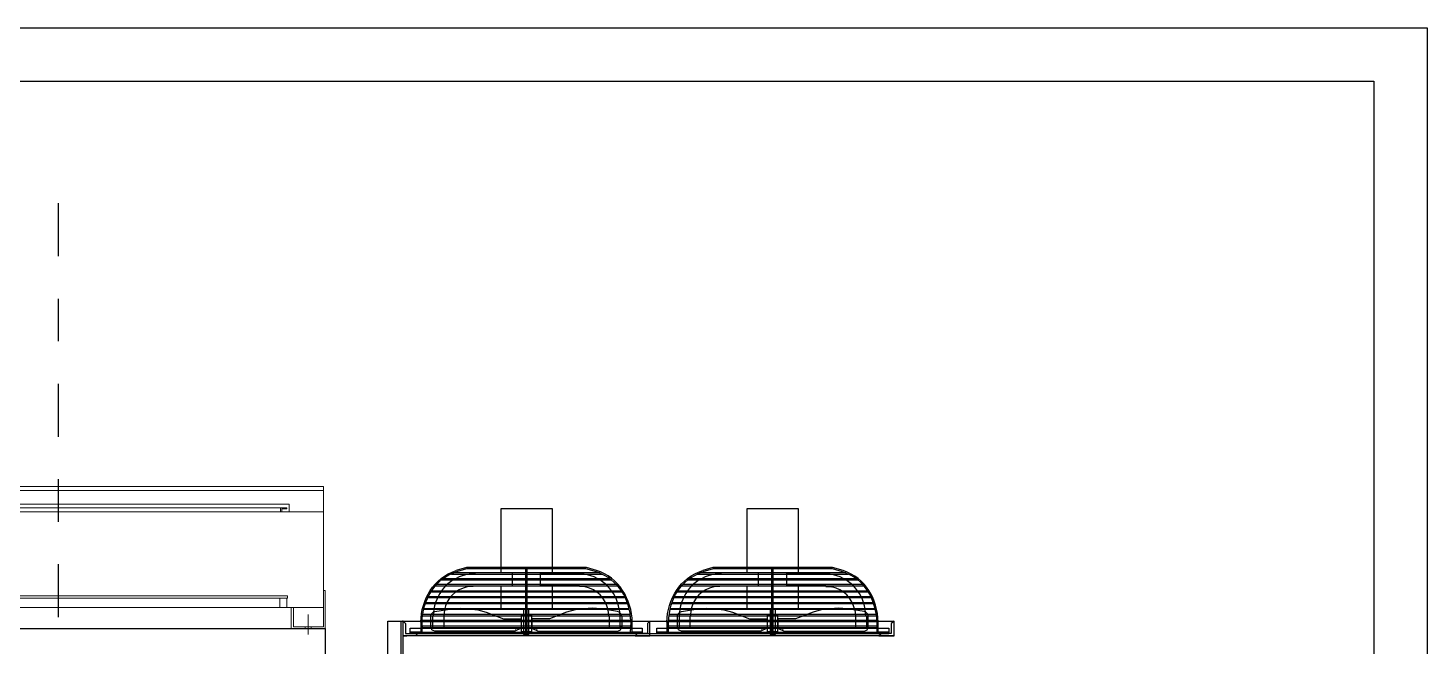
# Model space of a CAD drawing. Header units: metres. Extents: x 531759 to 532310, y 2674774 to 2675087.
# Drawn here: x 532122.209 to 532125.505, y 2674979.293 to 2674980.748 of the extents above; entities that cross this region are included whole.
import ezdxf

# ---------------------------------------------------------------- set-up
doc = ezdxf.new("R2010")
doc.units = ezdxf.units.M
doc.header["$MEASUREMENT"] = 0
doc.linetypes.add('CENTER', pattern=[2, 1.25, -0.25, 0.25, -0.25])
doc.layers.add('IDT', color=7, linetype='Continuous')

# ---------------------------------------------------------------- blocks, each defined once
blk = doc.blocks.new('IDT')
at = {"layer": 'IDT', "color": 0}
for p, q in [((12.6025, 7.0104), (12.6025, 16.8104)), ((12.7275, 7.1354), (12.7275, 16.6854)), ((19.4275, 7.1354), (12.7275, 7.1354)), ((19.5525, 7.0104), (12.6025, 7.0104))]:
    blk.add_line(p, q, dxfattribs=at)
at = {"layer": 'IDT', "color": 8, "linetype": 'CENTER', "ltscale": 0.1}
blk.add_line((15.8275, 7.4232), (15.8275, 16.5476), dxfattribs=at)
at = {"layer": 'IDT', "color": 0, "lineweight": 25}
for p, q in [((15.0142, 8.5717), (15.0142, 8.4072)), ((15.0198, 8.4072), (15.0198, 8.5676)), ((15.0502, 8.5372), (15.0502, 8.4072)), ((15.1982, 8.4251), (15.1982, 8.4901)), ((13.8579, 8.4417), (15.0142, 8.4417)), ((13.8939, 8.4417), (13.8579, 8.4417)), ((13.8579, 8.4417), (13.8579, 8.4072)), ((13.887, 8.4362), (13.8939, 8.4417)), ((14.1498, 8.439), (14.1373, 8.439)), ((14.1373, 8.439), (14.1373, 8.3795)), ((14.1498, 8.3795), (14.1498, 8.439)), ((14.4679, 8.4417), (14.4333, 8.4417)), ((14.4333, 8.4417), (14.4333, 8.4072)), ((14.4624, 8.4362), (14.4679, 8.4417)), ((14.7307, 8.439), (14.7182, 8.439)), ((14.7182, 8.439), (14.7182, 8.3795)), ((14.7307, 8.3795), (14.7307, 8.439)), ((14.9797, 8.4417), (15.0142, 8.4417)), ((14.9852, 8.4362), (14.9797, 8.4417)), ((15.0142, 8.4417), (15.0059, 8.4417)), ((15.0142, 8.4417), (15.0142, 8.4072)), ((13.8579, 8.4072), (13.8648, 8.4127)), ((15.0502, 8.4072), (13.8579, 8.4072)), ((13.8648, 8.4127), (13.8648, 8.4362)), ((13.8648, 8.4362), (13.887, 8.4362)), ((14.4167, 8.4362), (13.8704, 8.4362)), ((13.8704, 8.4362), (13.8704, 8.4334)), ((13.8704, 8.4334), (13.8704, 8.4362)), ((13.8704, 8.4362), (13.898, 8.4362)), ((13.8704, 8.4362), (14.4167, 8.4362)), ((13.8704, 8.4237), (13.8704, 8.4362)), ((13.8704, 8.4334), (13.8953, 8.4334)), ((14.4167, 8.4334), (13.8704, 8.4334)), ((14.4167, 8.4237), (13.8704, 8.4237)), ((14.9852, 8.4362), (13.887, 8.4362)), ((13.8953, 8.4334), (13.8953, 8.4099)), ((13.898, 8.4334), (13.898, 8.4099)), ((14.3904, 8.4224), (13.898, 8.4224)), ((13.898, 8.4224), (13.898, 8.4196)), ((13.898, 8.4196), (14.3904, 8.4196)), ((14.3904, 8.4085), (13.898, 8.4085)), ((13.898, 8.4085), (13.898, 8.4058)), ((13.898, 8.4058), (14.3904, 8.4058)), ((13.9202, 8.4251), (13.9188, 8.421)), ((13.9188, 8.421), (13.9188, 8.3961)), ((13.9216, 8.4279), (13.9202, 8.4251)), ((13.9243, 8.4293), (13.9216, 8.4279)), ((13.9229, 8.3947), (13.9229, 8.4237)), ((13.9285, 8.4307), (13.9243, 8.4293)), ((14.1166, 8.4307), (13.9285, 8.4307)), ((13.9492, 8.3947), (13.9492, 8.4237)), ((14.1318, 8.4237), (14.1166, 8.4307)), ((14.1193, 8.4279), (14.1207, 8.4279)), ((14.1567, 8.432), (14.1318, 8.432)), ((14.1318, 8.432), (14.1318, 8.3933)), ((14.1318, 8.4016), (14.1318, 8.4237)), ((14.1429, 8.4334), (14.1429, 8.2813)), ((14.1456, 8.4334), (14.1456, 8.2813)), ((14.1567, 8.3933), (14.1567, 8.432)), ((14.1567, 8.4237), (14.1719, 8.4307)), ((14.1567, 8.4016), (14.1567, 8.4237)), ((14.1691, 8.4279), (14.1705, 8.4279)), ((14.1719, 8.4307), (14.3586, 8.4307)), ((14.3393, 8.3947), (14.3393, 8.4237)), ((14.3586, 8.4307), (14.3628, 8.4293)), ((14.3628, 8.4293), (14.3655, 8.4279)), ((14.3642, 8.3947), (14.3642, 8.4237)), ((14.3655, 8.4279), (14.3669, 8.4251)), ((14.3669, 8.4251), (14.3683, 8.421)), ((14.3683, 8.421), (14.3683, 8.3961)), ((14.3891, 8.4362), (14.4167, 8.4362)), ((14.3891, 8.4334), (14.3891, 8.4099)), ((14.3904, 8.4196), (14.3904, 8.4224)), ((14.3904, 8.4058), (14.3904, 8.4085)), ((14.3932, 8.4099), (14.3932, 8.4334)), ((14.3932, 8.4334), (14.4167, 8.4334)), ((14.4167, 8.4334), (14.4167, 8.4362)), ((14.4167, 8.4362), (14.4167, 8.4334)), ((14.4167, 8.4362), (14.4167, 8.4237)), ((14.4333, 8.4072), (14.4389, 8.4127)), ((14.4389, 8.4127), (14.4389, 8.4362)), ((14.4389, 8.4362), (14.4624, 8.4362)), ((14.4513, 8.4362), (14.9976, 8.4362)), ((14.4513, 8.4237), (14.4513, 8.4362)), ((14.9976, 8.4362), (14.4513, 8.4362)), ((14.4513, 8.4362), (14.4513, 8.4334)), ((14.4513, 8.4334), (14.4513, 8.4362)), ((14.4513, 8.4362), (14.479, 8.4362)), ((14.4513, 8.4334), (14.4748, 8.4334)), ((14.9976, 8.4334), (14.4513, 8.4334)), ((14.9976, 8.4237), (14.4513, 8.4237)), ((14.4748, 8.4334), (14.4748, 8.4099)), ((14.479, 8.4334), (14.4776, 8.4099)), ((14.97, 8.4224), (14.4776, 8.4224)), ((14.4776, 8.4224), (14.4776, 8.4196)), ((14.4776, 8.4196), (14.97, 8.4196)), ((14.97, 8.4085), (14.4776, 8.4085)), ((14.4776, 8.4085), (14.4776, 8.4058)), ((14.4776, 8.4058), (14.97, 8.4058)), ((14.4983, 8.421), (14.4983, 8.3961)), ((14.5011, 8.4251), (14.4997, 8.421)), ((14.5025, 8.4279), (14.5011, 8.4251)), ((14.5052, 8.4293), (14.5025, 8.4279)), ((14.5039, 8.3947), (14.5039, 8.4237)), ((14.5094, 8.4307), (14.5052, 8.4293)), ((14.6961, 8.4307), (14.5094, 8.4307)), ((14.5288, 8.3947), (14.5288, 8.4237)), ((14.7113, 8.4237), (14.6961, 8.4307)), ((14.6989, 8.4279), (14.7003, 8.4279)), ((14.7362, 8.432), (14.7113, 8.432)), ((14.7113, 8.432), (14.7113, 8.3933)), ((14.7113, 8.4016), (14.7113, 8.4237)), ((14.7224, 8.4334), (14.7224, 8.2813)), ((14.7252, 8.4334), (14.7252, 8.2813)), ((14.7362, 8.3933), (14.7362, 8.432)), ((14.7362, 8.4237), (14.7514, 8.4307)), ((14.7362, 8.4016), (14.7362, 8.4237)), ((14.7487, 8.4279), (14.7501, 8.4279)), ((14.7514, 8.4307), (14.9396, 8.4307)), ((14.9188, 8.3947), (14.9188, 8.4237)), ((14.9396, 8.4307), (14.9437, 8.4293)), ((14.9437, 8.4293), (14.9465, 8.4279)), ((14.9451, 8.3947), (14.9451, 8.4237)), ((14.9465, 8.4279), (14.9478, 8.4251)), ((14.9478, 8.4251), (14.9492, 8.421)), ((14.9492, 8.421), (14.9492, 8.3961)), ((14.97, 8.4362), (14.9976, 8.4362)), ((14.97, 8.4334), (14.97, 8.4099)), ((14.97, 8.4196), (14.97, 8.4224)), ((14.97, 8.4058), (14.97, 8.4085)), ((14.9727, 8.4099), (14.9727, 8.4334)), ((14.9727, 8.4334), (14.9976, 8.4334)), ((15.0087, 8.4362), (14.9852, 8.4362)), ((14.9976, 8.4362), (14.9976, 8.4237)), ((14.9976, 8.4334), (14.9976, 8.4362)), ((14.9976, 8.4362), (14.9976, 8.4334)), ((15.0087, 8.4127), (15.0087, 8.4362)), ((15.0142, 8.4072), (15.0087, 8.4127)), ((15.0142, 8.4072), (15.0156, 8.4072)), ((16.4582, 8.4251), (15.1982, 8.4251)), ((14.3877, 8.3947), (13.8994, 8.3947)), ((13.8994, 8.3919), (14.3877, 8.3919)), ((14.3863, 8.3795), (13.9022, 8.3795)), ((13.9022, 8.3781), (14.3849, 8.3781)), ((13.9188, 8.3961), (13.9188, 8.3919)), ((13.9188, 8.3919), (13.9243, 8.3864)), ((13.9243, 8.3947), (13.9257, 8.3795)), ((13.9243, 8.3864), (13.9285, 8.385)), ((13.9285, 8.385), (13.9686, 8.3781)), ((13.9506, 8.3809), (13.9492, 8.3947)), ((13.9686, 8.3781), (13.9879, 8.3767)), ((13.9879, 8.3767), (14.0087, 8.3781)), ((14.0087, 8.3781), (14.0294, 8.3809)), ((14.0294, 8.3809), (14.0488, 8.3864)), ((14.0488, 8.3864), (14.0903, 8.4016)), ((14.2051, 8.3795), (14.0834, 8.3795)), ((14.0834, 8.3795), (14.0834, 8.3242)), ((14.0903, 8.4016), (14.1318, 8.4016)), ((14.1318, 8.3933), (14.1567, 8.3933)), ((14.1373, 8.3795), (14.1498, 8.3795)), ((14.1982, 8.4016), (14.1567, 8.4016)), ((14.2383, 8.3864), (14.1982, 8.4016)), ((14.2051, 8.3242), (14.2051, 8.3795)), ((14.259, 8.3809), (14.2383, 8.3864)), ((14.2784, 8.3781), (14.259, 8.3809)), ((14.2992, 8.3767), (14.2784, 8.3781)), ((14.3199, 8.3781), (14.2992, 8.3767)), ((14.3586, 8.385), (14.3199, 8.3781)), ((14.3365, 8.3809), (14.3379, 8.3947)), ((14.3628, 8.3864), (14.3586, 8.385)), ((14.3628, 8.3795), (14.3642, 8.3947)), ((14.3683, 8.3919), (14.3628, 8.3864)), ((14.3683, 8.3961), (14.3683, 8.3919)), ((14.9686, 8.3947), (14.479, 8.3947)), ((14.4803, 8.3919), (14.9686, 8.3919)), ((14.9658, 8.3795), (14.4817, 8.3795)), ((14.4831, 8.3781), (14.9658, 8.3781)), ((14.4997, 8.3961), (14.4997, 8.3919)), ((14.4997, 8.3919), (14.5052, 8.3864)), ((14.5052, 8.3795), (14.5039, 8.3947)), ((14.5052, 8.3864), (14.5094, 8.385)), ((14.5094, 8.385), (14.5481, 8.3781)), ((14.5301, 8.3947), (14.5315, 8.3809)), ((14.5481, 8.3781), (14.5689, 8.3767)), ((14.5689, 8.3767), (14.5882, 8.3781)), ((14.5882, 8.3781), (14.609, 8.3809)), ((14.609, 8.3809), (14.6297, 8.3864)), ((14.6297, 8.3864), (14.6698, 8.4016)), ((14.7846, 8.3795), (14.6629, 8.3795)), ((14.6629, 8.3795), (14.6629, 8.3242)), ((14.6698, 8.4016), (14.7113, 8.4016)), ((14.7113, 8.3933), (14.7362, 8.3933)), ((14.7182, 8.3795), (14.7307, 8.3795)), ((14.7777, 8.4016), (14.7362, 8.4016)), ((14.8192, 8.3864), (14.7777, 8.4016)), ((14.7846, 8.3242), (14.7846, 8.3795)), ((14.8386, 8.3809), (14.8192, 8.3864)), ((14.8593, 8.3781), (14.8386, 8.3809)), ((14.8801, 8.3767), (14.8593, 8.3781)), ((14.8994, 8.3781), (14.8801, 8.3767)), ((14.9396, 8.385), (14.8994, 8.3781)), ((14.9174, 8.3809), (14.9188, 8.3947)), ((14.9437, 8.3864), (14.9396, 8.385)), ((14.9423, 8.3795), (14.9437, 8.3947)), ((14.9492, 8.3919), (14.9437, 8.3864)), ((14.9492, 8.3961), (14.9492, 8.3919)), ((14.3821, 8.3657), (13.9063, 8.3657)), ((13.9063, 8.3643), (14.3808, 8.3643)), ((14.3766, 8.3518), (13.9119, 8.3518)), ((13.9119, 8.3504), (14.3752, 8.3504)), ((14.9617, 8.3657), (14.4859, 8.3657)), ((14.4873, 8.3643), (14.9617, 8.3643)), ((14.9561, 8.3518), (14.4914, 8.3518)), ((14.4928, 8.3504), (14.9548, 8.3504)), ((14.3683, 8.338), (13.9188, 8.338)), ((13.9202, 8.3366), (14.3669, 8.3366)), ((14.3586, 8.3242), (13.9299, 8.3242)), ((13.9312, 8.3214), (14.3559, 8.3214)), ((14.3434, 8.3103), (13.9437, 8.3103)), ((13.9464, 8.3076), (14.3406, 8.3076)), ((14.0184, 8.3255), (14.0045, 8.3269)), ((14.0184, 8.3242), (14.111, 8.3242)), ((14.111, 8.3242), (14.111, 8.2937)), ((14.2687, 8.3242), (14.1774, 8.3242)), ((14.1774, 8.3242), (14.1774, 8.2937)), ((14.2687, 8.3255), (14.2826, 8.3269)), ((14.9492, 8.338), (14.4997, 8.338)), ((14.5011, 8.3366), (14.9478, 8.3366)), ((14.9382, 8.3242), (14.5094, 8.3242)), ((14.5108, 8.3214), (14.9368, 8.3214)), ((14.9243, 8.3103), (14.5246, 8.3103)), ((14.5274, 8.3076), (14.9216, 8.3076)), ((14.5855, 8.3269), (14.5993, 8.3255)), ((14.5993, 8.3242), (14.6906, 8.3242)), ((14.6906, 8.3242), (14.6906, 8.2937)), ((14.8496, 8.3242), (14.757, 8.3242)), ((14.757, 8.3242), (14.757, 8.2937)), ((14.8496, 8.3255), (14.8635, 8.3269)), ((14.3213, 8.2965), (13.9672, 8.2965)), ((13.9713, 8.2937), (14.3157, 8.2937)), ((13.9783, 8.2882), (14.0032, 8.2813)), ((13.9796, 8.291), (14.0032, 8.2841)), ((14.0032, 8.2841), (14.2839, 8.2841)), ((14.0032, 8.2813), (14.2853, 8.2813)), ((14.0087, 8.2965), (14.0239, 8.2951)), ((14.111, 8.2937), (14.0239, 8.2937)), ((14.0834, 8.2937), (14.0834, 8.143)), ((14.1774, 8.2937), (14.2646, 8.2937)), ((14.2051, 8.143), (14.2051, 8.2937)), ((14.2646, 8.2951), (14.2798, 8.2965)), ((14.2839, 8.2841), (14.3088, 8.291)), ((14.2853, 8.2813), (14.3088, 8.2882)), ((14.9008, 8.2965), (14.5467, 8.2965)), ((14.5509, 8.2937), (14.8967, 8.2937)), ((14.5592, 8.291), (14.5841, 8.2841)), ((14.5592, 8.2882), (14.5827, 8.2813)), ((14.5827, 8.2813), (14.8649, 8.2813)), ((14.5841, 8.2841), (14.8649, 8.2841)), ((14.5882, 8.2965), (14.6034, 8.2951)), ((14.6906, 8.2937), (14.6034, 8.2937)), ((14.6629, 8.2937), (14.6629, 8.143)), ((14.757, 8.2937), (14.8441, 8.2937)), ((14.7846, 8.143), (14.7846, 8.2937)), ((14.8441, 8.2951), (14.8593, 8.2965)), ((14.8649, 8.2841), (14.8884, 8.291)), ((14.8649, 8.2813), (14.8898, 8.2882)), ((14.0834, 8.143), (14.2051, 8.143)), ((14.6629, 8.143), (14.7846, 8.143))]:
    blk.add_line(p, q, dxfattribs=at)
at = {"layer": 'IDT', "color": 0, "lineweight": 9}
for p, q in [((15.2383, 8.3919), (15.2383, 8.439)), ((15.2314, 8.421), (15.2314, 8.4251)), ((15.2452, 8.421), (15.2452, 8.4251)), ((15.2881, 8.3532), (15.2881, 8.3753)), ((15.3047, 8.3532), (15.3047, 8.3753)), ((15.2867, 8.3477), (15.2867, 8.3532)), ((15.2867, 8.3532), (16.432, 8.3532)), ((16.432, 8.3477), (15.2867, 8.3477)), ((16.4527, 8.1499), (15.2023, 8.1499)), ((15.2826, 8.1499), (15.2826, 8.1319)), ((15.2826, 8.1319), (15.2826, 8.1471)), ((15.3006, 8.143), (15.2881, 8.143)), ((15.2881, 8.143), (15.2881, 8.1402)), ((15.3006, 8.1499), (15.3006, 8.143)), ((15.3033, 8.1402), (15.3033, 8.1499)), ((16.4334, 8.1319), (15.2826, 8.1319)), ((15.2881, 8.1402), (16.4278, 8.1402))]:
    blk.add_line(p, q, dxfattribs=at)
at = {"layer": 'IDT', "color": 0, "lineweight": 15}
for p, q in [((15.2784, 8.4251), (15.1982, 8.4251)), ((15.1982, 8.4251), (15.1982, 8.3352)), ((15.2023, 8.3352), (15.2023, 8.421)), ((15.2023, 8.421), (15.2729, 8.421)), ((15.2729, 8.421), (15.2729, 8.3753)), ((15.2784, 8.3753), (15.2784, 8.4251)), ((16.4527, 8.3753), (15.2023, 8.3753)), ((15.2023, 8.3753), (15.2023, 8.0904)), ((15.1982, 8.3352), (15.2023, 8.3352)), ((16.4527, 8.1001), (15.2023, 8.1001)), ((15.2023, 8.0904), (16.4527, 8.0904))]:
    blk.add_line(p, q, dxfattribs=at)
at = {"layer": 'IDT', "color": 0, "lineweight": 25}
for centre, start, end in [((14.0184, 8.3947), 191.5341, 258.4659), ((14.2687, 8.3947), 281.5341, 348.4659), ((14.5993, 8.3947), 191.5341, 258.4659), ((14.8496, 8.3947), 281.5341, 348.4659)]:
    blk.add_arc(centre, 0.0692, start, end, dxfattribs=at)
for points in [[(13.8953, 8.4099), (13.8981, 8.3532), (13.9234, 8.3072), (13.9783, 8.2882)], [(13.898, 8.4099), (13.902, 8.3534), (13.9249, 8.3101), (13.9796, 8.291)], [(14.3891, 8.4099), (14.3863, 8.3527), (14.3625, 8.3116), (14.3088, 8.291)], [(14.3932, 8.4099), (14.3918, 8.3557), (14.3621, 8.3048), (14.3088, 8.2882)], [(14.4748, 8.4099), (14.4759, 8.3571), (14.5063, 8.3034), (14.5592, 8.2882)], [(14.4776, 8.4099), (14.4815, 8.3519), (14.505, 8.3122), (14.5592, 8.291)], [(14.97, 8.4099), (14.9688, 8.3588), (14.9395, 8.3063), (14.8884, 8.291)], [(14.9727, 8.4099), (14.9721, 8.3566), (14.9419, 8.305), (14.8898, 8.2882)], [(13.9257, 8.3795), (13.9337, 8.3353), (13.9645, 8.3045), (14.0087, 8.2965)], [(14.2798, 8.2965), (14.324, 8.3045), (14.3548, 8.3353), (14.3628, 8.3795)], [(14.5052, 8.3795), (14.5132, 8.3353), (14.544, 8.3045), (14.5882, 8.2965)], [(14.8593, 8.2965), (14.9035, 8.3045), (14.9343, 8.3353), (14.9423, 8.3795)]]:
    blk.add_open_spline(points, degree=3, dxfattribs=at)

msp = doc.modelspace()

# ---------------------------------------------------------------- block references
at = {"layer": 'IDT', "color": 8, "rotation": 180}
msp.add_blockref('IDT', (532138.1073, 2674987.7589), dxfattribs=at)

doc.saveas('drawing.dxf')
